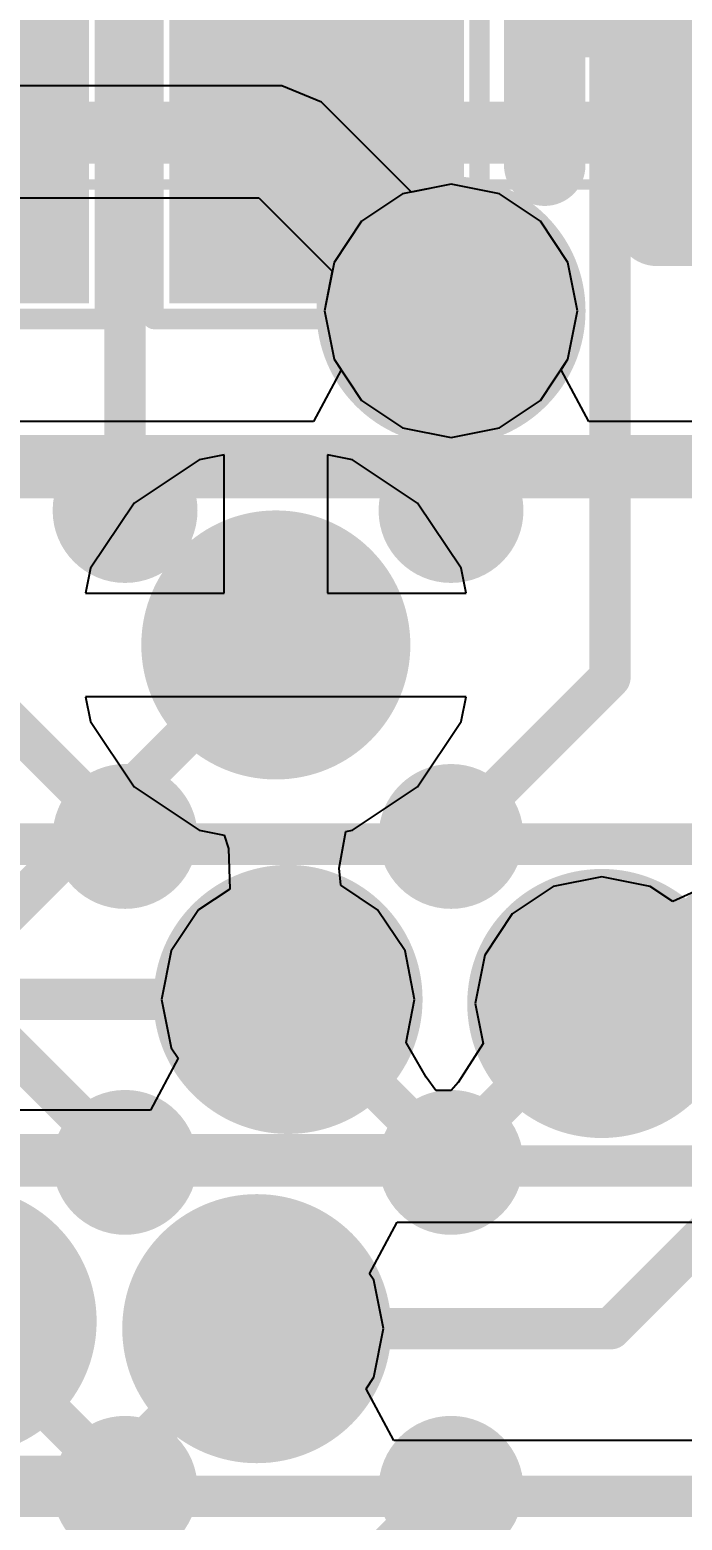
# Model space of a CAD drawing. Header units: millimetres. Extents: x 3.1 to 4.26, y 1.5 to 2.82.
# Drawn here: x 3.7632 to 3.8263, y 2.1324 to 2.2764 of the extents above; entities that cross this region are included whole.
import ezdxf

# ---------------------------------------------------------------- set-up
doc = ezdxf.new("R2010")
doc.units = ezdxf.units.MM
doc.header["$MEASUREMENT"] = 0
for name, color, linetype in [('BottomLayer', 5, 'Continuous'), ('BottomOverlay', 54, 'Continuous'), ('BottomPaste', 16, 'Continuous'), ('BottomSolder', 6, 'Continuous'), ('Mechanical13', 56, 'Continuous'), ('Mechanical15', 56, 'Continuous'), ('Mechanical3', 76, 'Continuous'), ('Mechanical5', 56, 'Continuous'), ('Mechanical7', 56, 'Continuous'), ('Mechanical9', 56, 'Continuous'), ('MidLayer1', 16, 'Continuous'), ('MidLayer2', 76, 'Continuous'), ('TopLayer', 1, 'Continuous'), ('TopOverlay', 2, 'Continuous'), ('TopPaste', 8, 'Continuous'), ('TopSolder', 216, 'Continuous'), ('ViaHoleLayer', 16, 'Continuous')]:
    doc.layers.add(name, color=color, linetype=linetype)

# ---------------------------------------------------------------- blocks, each defined once
blk = doc.blocks.new('21_0735_MXM_9')
at = {"layer": 'TopLayer'}
h = blk.add_hatch(color=1, dxfattribs=at)
edge = h.paths.add_edge_path()
edge.add_arc((0.0314961, 0.0629921), 0.007, 0, 360)
h = blk.add_hatch(color=1, dxfattribs=at)
edge = h.paths.add_edge_path()
edge.add_arc((0.0629921, 0.0629921), 0.007, 0, 360)
h = blk.add_hatch(color=1, dxfattribs=at)
edge = h.paths.add_edge_path()
edge.add_arc((0.0944882, 0.0629921), 0.007, 0, 360)
h = blk.add_hatch(color=1, dxfattribs=at)
edge = h.paths.add_edge_path()
edge.add_arc((0.1259842, 0.0629921), 0.007, 0, 360)
h = blk.add_hatch(color=1, dxfattribs=at)
edge = h.paths.add_edge_path()
edge.add_arc((0.0314961, 0.0314961), 0.007, 0, 360)
h = blk.add_hatch(color=1, dxfattribs=at)
edge = h.paths.add_edge_path()
edge.add_arc((0.0629921, 0.0314961), 0.007, 0, 360)
h = blk.add_hatch(color=1, dxfattribs=at)
edge = h.paths.add_edge_path()
edge.add_arc((0.0944882, 0.0314961), 0.007, 0, 360)
h = blk.add_hatch(color=1, dxfattribs=at)
edge = h.paths.add_edge_path()
edge.add_arc((0.1259842, 0.0314961), 0.007, 0, 360)
at = {"layer": 'TopPaste'}
h = blk.add_hatch(color=8, dxfattribs=at)
edge = h.paths.add_edge_path()
edge.add_arc((0.0314961, 0.0629921), 0.007, 0, 360)
h = blk.add_hatch(color=8, dxfattribs=at)
edge = h.paths.add_edge_path()
edge.add_arc((0.0629921, 0.0629921), 0.007, 0, 360)
h = blk.add_hatch(color=8, dxfattribs=at)
edge = h.paths.add_edge_path()
edge.add_arc((0.0944882, 0.0629921), 0.007, 0, 360)
h = blk.add_hatch(color=8, dxfattribs=at)
edge = h.paths.add_edge_path()
edge.add_arc((0.1259842, 0.0629921), 0.007, 0, 360)
h = blk.add_hatch(color=8, dxfattribs=at)
edge = h.paths.add_edge_path()
edge.add_arc((0.0314961, 0.0314961), 0.007, 0, 360)
h = blk.add_hatch(color=8, dxfattribs=at)
edge = h.paths.add_edge_path()
edge.add_arc((0.0629921, 0.0314961), 0.007, 0, 360)
h = blk.add_hatch(color=8, dxfattribs=at)
edge = h.paths.add_edge_path()
edge.add_arc((0.0944882, 0.0314961), 0.007, 0, 360)
h = blk.add_hatch(color=8, dxfattribs=at)
edge = h.paths.add_edge_path()
edge.add_arc((0.1259842, 0.0314961), 0.007, 0, 360)
at = {"layer": 'TopSolder'}
h = blk.add_hatch(color=216, dxfattribs=at)
edge = h.paths.add_edge_path()
edge.add_arc((0.0314961, 0.0629921), 0.007, 0, 360)
h = blk.add_hatch(color=216, dxfattribs=at)
edge = h.paths.add_edge_path()
edge.add_arc((0.0629921, 0.0629921), 0.007, 0, 360)
h = blk.add_hatch(color=216, dxfattribs=at)
edge = h.paths.add_edge_path()
edge.add_arc((0.0944882, 0.0629921), 0.007, 0, 360)
h = blk.add_hatch(color=216, dxfattribs=at)
edge = h.paths.add_edge_path()
edge.add_arc((0.1259842, 0.0629921), 0.007, 0, 360)
h = blk.add_hatch(color=216, dxfattribs=at)
edge = h.paths.add_edge_path()
edge.add_arc((0.0314961, 0.0314961), 0.007, 0, 360)
h = blk.add_hatch(color=216, dxfattribs=at)
edge = h.paths.add_edge_path()
edge.add_arc((0.0629921, 0.0314961), 0.007, 0, 360)
h = blk.add_hatch(color=216, dxfattribs=at)
edge = h.paths.add_edge_path()
edge.add_arc((0.0944882, 0.0314961), 0.007, 0, 360)
h = blk.add_hatch(color=216, dxfattribs=at)
edge = h.paths.add_edge_path()
edge.add_arc((0.1259842, 0.0314961), 0.007, 0, 360)
at = {"layer": 'Mechanical13', "const_width": 0.001}
blk.add_lwpolyline([(0.1575, 0.1575), (0.1575, -0.1575)], dxfattribs=at)
at = {"layer": 'TopOverlay', "const_width": 0.006}
blk.add_lwpolyline([(0.1625, 0.1625), (0.1625, -0.1625)], dxfattribs=at)
blk = doc.blocks.new('CAPC1005X60X30LL05T10_B_22')
at = {"layer": 'BottomLayer'}
for points in [[(-0.003937, 0.0102362), (-0.003937, -0.0102362), (-0.0259842, -0.0102362), (-0.0259842, 0.0102362)], [(0.0259843, 0.0102362), (0.0259843, -0.0102362), (0.0039371, -0.0102362), (0.0039371, 0.0102362)]]:
    blk.add_hatch(color=5, dxfattribs=at).paths.add_polyline_path(points)
at = {"layer": 'BottomPaste'}
for points in [[(-0.003937, 0.0102362), (-0.003937, -0.0102362), (-0.0259842, -0.0102362), (-0.0259842, 0.0102362)], [(0.0259843, 0.0102362), (0.0259843, -0.0102362), (0.0039371, -0.0102362), (0.0039371, 0.0102362)]]:
    blk.add_hatch(color=16, dxfattribs=at).paths.add_polyline_path(points)
at = {"layer": 'BottomSolder'}
for points in [[(6.3e-05, 0.0142362), (6.3e-05, -0.0142362), (-0.0299842, -0.0142362), (-0.0299842, 0.0142362)], [(0.0299843, 0.0142362), (0.0299843, -0.0142362), (-6.29e-05, -0.0142362), (-6.29e-05, 0.0142362)]]:
    blk.add_hatch(color=6, dxfattribs=at).paths.add_polyline_path(points)
at = {"layer": 'Mechanical13', "const_width": 0.003937}
for points in [[(0.0206693, 0.0108268), (-0.0206693, 0.0108268)], [(-0.0206693, -0.0108268), (-0.0206693, 0.0108268)], [(0.0206693, -0.0108268), (0.0206693, 0.0108268)], [(0.0206693, -0.0108268), (-0.0206693, -0.0108268)]]:
    blk.add_lwpolyline(points, dxfattribs=at)
at = {"layer": 'Mechanical13', "const_width": 0.0019685}
for points in [[(-0.0216535, 0.0108268, 1), (-0.0196851, 0.0108268, 1)], [(-0.0216535, 0.0108268, 1), (-0.0196851, 0.0108268, 1)], [(0.0196851, 0.0108268, 1), (0.0216535, 0.0108268, 1)], [(0.0196851, 0.0108268, 1), (0.0216535, 0.0108268, 1)], [(-0.0216535, -0.0108268, 1), (-0.0196851, -0.0108268, 1)], [(-0.0216535, -0.0108268, 1), (-0.0196851, -0.0108268, 1)], [(0.0196851, -0.0108268, 1), (0.0216535, -0.0108268, 1)], [(0.0196851, -0.0108268, 1), (0.0216535, -0.0108268, 1)]]:
    blk.add_lwpolyline(points, format="xyb", close=True, dxfattribs=at)
at = {"layer": 'Mechanical15'}
for points, const_width in [([(0.0314961, 0.0157481), (-0.031496, 0.0157481)], 0.0019685), ([(-0.031496, -0.015748), (-0.031496, 0.0157481)], 0.0019685), ([(0.0314961, -0.015748), (0.0314961, 0.0157481)], 0.0019685), ([(0, -0.0108268), (0, 0.0108268)], 0.003937), ([(0.0108268, 0), (-0.0108267, 0)], 0.003937), ([(0.0314961, -0.015748), (-0.031496, -0.015748)], 0.0019685)]:
    blk.add_lwpolyline(points, dxfattribs=dict(at, const_width=const_width))
for points, const_width in [([(-0.0319881, 0.0157481, 1), (-0.0310039, 0.0157481, 1)], 0.0009842), ([(-0.0319881, 0.0157481, 1), (-0.0310039, 0.0157481, 1)], 0.0009842), ([(0.031004, 0.0157481, 1), (0.0319882, 0.0157481, 1)], 0.0009842), ([(0.031004, 0.0157481, 1), (0.0319882, 0.0157481, 1)], 0.0009842), ([(-0.0009842, 0.0108268, 1), (0.0009842, 0.0108268, 1)], 0.0019685), ([(-0.0118109, 0, 1), (-0.0098425, 0, 1)], 0.0019685), ([(0.0098426, 0, 1), (0.011811, 0, 1)], 0.0019685), ([(-0.0009842, -0.0108268, 1), (0.0009842, -0.0108268, 1)], 0.0019685), ([(-0.0319881, -0.015748, 1), (-0.0310039, -0.015748, 1)], 0.0009842), ([(-0.0319881, -0.015748, 1), (-0.0310039, -0.015748, 1)], 0.0009842), ([(0.031004, -0.015748, 1), (0.0319882, -0.015748, 1)], 0.0009842), ([(0.031004, -0.015748, 1), (0.0319882, -0.015748, 1)], 0.0009842)]:
    blk.add_lwpolyline(points, format="xyb", close=True, dxfattribs=dict(at, const_width=const_width))
blk = doc.blocks.new('FP_GRM033_0_03_MFG_B_23')
at = {"layer": 'BottomLayer'}
for points in [[(-0.01427165, 0.0059055), (-0.00442915, 0.0059055), (-0.00442915, -0.0059055), (-0.01427165, -0.0059055)], [(0.00442915, 0.0059055), (0.01427165, 0.0059055), (0.01427165, -0.0059055), (0.00442915, -0.0059055)]]:
    blk.add_hatch(color=5, dxfattribs=at).paths.add_polyline_path(points)
at = {"layer": 'BottomPaste'}
for points in [[(-0.01427165, 0.0059055), (-0.00442915, 0.0059055), (-0.00442915, -0.0059055), (-0.01427165, -0.0059055)], [(0.00442915, 0.0059055), (0.01427165, 0.0059055), (0.01427165, -0.0059055), (0.00442915, -0.0059055)]]:
    blk.add_hatch(color=16, dxfattribs=at).paths.add_polyline_path(points)
at = {"layer": 'BottomSolder'}
for points in [[(-0.01427165, 0.0059055), (-0.00442915, 0.0059055), (-0.00442915, -0.0059055), (-0.01427165, -0.0059055)], [(0.00442915, 0.0059055), (0.01427165, 0.0059055), (0.01427165, -0.0059055), (0.00442915, -0.0059055)]]:
    blk.add_hatch(color=6, dxfattribs=at).paths.add_polyline_path(points)
at = {"layer": 'BottomOverlay', "const_width": 0.007874}
for points in [[(-0.0124016, 0.0212598), (0.0124016, 0.0212598)], [(-0.0124016, -0.0212598), (0.0124016, -0.0212598)]]:
    blk.add_lwpolyline(points, dxfattribs=at)
at = {"layer": 'BottomOverlay', "const_width": 0.003937}
for points in [[(-0.0143701, 0.0212598, 1), (-0.0104331, 0.0212598, 1)], [(0.0104331, 0.0212598, 1), (0.0143701, 0.0212598, 1)], [(-0.0143701, -0.0212598, 1), (-0.0104331, -0.0212598, 1)], [(0.0104331, -0.0212598, 1), (0.0143701, -0.0212598, 1)]]:
    blk.add_lwpolyline(points, format="xyb", close=True, dxfattribs=at)
at = {"layer": 'Mechanical3', "const_width": 0.007874}
for points in [[(-0.0124016, 0.0064961), (0.0124016, 0.0064961)], [(-0.0124016, 0.0064961), (-0.0124016, -0.0064961)], [(0.0124016, 0.0064961), (0.0124016, -0.0064961)], [(-0.0124016, -0.0064961), (0.0124016, -0.0064961)]]:
    blk.add_lwpolyline(points, dxfattribs=at)
at = {"layer": 'Mechanical3', "const_width": 0.003937}
for points in [[(-0.0143701, 0.0064961, 1), (-0.0104331, 0.0064961, 1)], [(-0.0143701, 0.0064961, 1), (-0.0104331, 0.0064961, 1)], [(0.0104331, 0.0064961, 1), (0.0143701, 0.0064961, 1)], [(0.0104331, 0.0064961, 1), (0.0143701, 0.0064961, 1)], [(-0.0143701, -0.0064961, 1), (-0.0104331, -0.0064961, 1)], [(-0.0143701, -0.0064961, 1), (-0.0104331, -0.0064961, 1)], [(0.0104331, -0.0064961, 1), (0.0143701, -0.0064961, 1)], [(0.0104331, -0.0064961, 1), (0.0143701, -0.0064961, 1)]]:
    blk.add_lwpolyline(points, format="xyb", close=True, dxfattribs=at)
at = {"layer": 'Mechanical5', "const_width": 0.007874}
for points in [[(-0.0182087, 0.0104331), (0.0182087, 0.0104331)], [(-0.0182087, 0.0104331), (-0.0182087, -0.0104331)], [(0.0182087, 0.0104331), (0.0182087, -0.0104331)], [(-0.0182087, -0.0104331), (0.0182087, -0.0104331)]]:
    blk.add_lwpolyline(points, dxfattribs=at)
at = {"layer": 'Mechanical5', "const_width": 0.003937}
for points in [[(-0.0201772, 0.0104331, 1), (-0.0162402, 0.0104331, 1)], [(-0.0201772, 0.0104331, 1), (-0.0162402, 0.0104331, 1)], [(0.0162402, 0.0104331, 1), (0.0201772, 0.0104331, 1)], [(0.0162402, 0.0104331, 1), (0.0201772, 0.0104331, 1)], [(-0.0201772, -0.0104331, 1), (-0.0162402, -0.0104331, 1)], [(-0.0201772, -0.0104331, 1), (-0.0162402, -0.0104331, 1)], [(0.0162402, -0.0104331, 1), (0.0201772, -0.0104331, 1)], [(0.0162402, -0.0104331, 1), (0.0201772, -0.0104331, 1)]]:
    blk.add_lwpolyline(points, format="xyb", close=True, dxfattribs=at)
at = {"layer": 'Mechanical7', "const_width": 0.007874}
for points in [[(-0.0182087, 0.0104331), (0.0182087, 0.0104331)], [(-0.0182087, 0.0104331), (-0.0182087, -0.0104331)], [(0.0182087, 0.0104331), (0.0182087, -0.0104331)], [(-0.0182087, -0.0104331), (0.0182087, -0.0104331)]]:
    blk.add_lwpolyline(points, dxfattribs=at)
at = {"layer": 'Mechanical7', "const_width": 0.003937}
for points in [[(-0.0201772, 0.0104331, 1), (-0.0162402, 0.0104331, 1)], [(-0.0201772, 0.0104331, 1), (-0.0162402, 0.0104331, 1)], [(0.0162402, 0.0104331, 1), (0.0201772, 0.0104331, 1)], [(0.0162402, 0.0104331, 1), (0.0201772, 0.0104331, 1)], [(-0.0201772, -0.0104331, 1), (-0.0162402, -0.0104331, 1)], [(-0.0201772, -0.0104331, 1), (-0.0162402, -0.0104331, 1)], [(0.0162402, -0.0104331, 1), (0.0201772, -0.0104331, 1)], [(0.0162402, -0.0104331, 1), (0.0201772, -0.0104331, 1)]]:
    blk.add_lwpolyline(points, format="xyb", close=True, dxfattribs=at)
at = {"layer": 'Mechanical9', "const_width": 0.003937}
for points in [[(0, 0.019685), (0, -0.019685)], [(-0.019685, 0), (0.019685, 0)]]:
    blk.add_lwpolyline(points, dxfattribs=at)
at = {"layer": 'Mechanical9', "const_width": 0.0019685}
for points in [[(-0.0009842, 0.019685, 1), (0.0009842, 0.019685, 1)], [(-0.0206692, 0, 1), (-0.0187008, 0, 1)], [(0.0187008, 0, 1), (0.0206692, 0, 1)], [(-0.0009842, -0.019685, 1), (0.0009842, -0.019685, 1)]]:
    blk.add_lwpolyline(points, format="xyb", close=True, dxfattribs=at)
at = {"layer": 'Mechanical7', "text_generation_flag": 2}
blk.add_text('C9', height=0.0393701, rotation=180, dxfattribs=at).set_placement((-5e-07, -0.000409))
blk = doc.blocks.new('CAPC1005X60X30LL05T10_B_26')
at = {"layer": 'BottomLayer'}
for points in [[(-0.003937, 0.0102362), (-0.003937, -0.0102362), (-0.0259842, -0.0102362), (-0.0259842, 0.0102362)], [(0.0259843, 0.0102362), (0.0259843, -0.0102362), (0.0039371, -0.0102362), (0.0039371, 0.0102362)]]:
    blk.add_hatch(color=5, dxfattribs=at).paths.add_polyline_path(points)
at = {"layer": 'BottomPaste'}
for points in [[(-0.003937, 0.0102362), (-0.003937, -0.0102362), (-0.0259842, -0.0102362), (-0.0259842, 0.0102362)], [(0.0259843, 0.0102362), (0.0259843, -0.0102362), (0.0039371, -0.0102362), (0.0039371, 0.0102362)]]:
    blk.add_hatch(color=16, dxfattribs=at).paths.add_polyline_path(points)
at = {"layer": 'BottomSolder'}
for points in [[(6.3e-05, 0.0142362), (6.3e-05, -0.0142362), (-0.0299842, -0.0142362), (-0.0299842, 0.0142362)], [(0.0299843, 0.0142362), (0.0299843, -0.0142362), (-6.29e-05, -0.0142362), (-6.29e-05, 0.0142362)]]:
    blk.add_hatch(color=6, dxfattribs=at).paths.add_polyline_path(points)
at = {"layer": 'Mechanical13', "const_width": 0.003937}
for points in [[(0.0206693, 0.0108268), (-0.0206693, 0.0108268)], [(-0.0206693, -0.0108268), (-0.0206693, 0.0108268)], [(0.0206693, -0.0108268), (0.0206693, 0.0108268)], [(0.0206693, -0.0108268), (-0.0206693, -0.0108268)]]:
    blk.add_lwpolyline(points, dxfattribs=at)
at = {"layer": 'Mechanical13', "const_width": 0.0019685}
for points in [[(-0.0216535, 0.0108268, 1), (-0.0196851, 0.0108268, 1)], [(-0.0216535, 0.0108268, 1), (-0.0196851, 0.0108268, 1)], [(0.0196851, 0.0108268, 1), (0.0216535, 0.0108268, 1)], [(0.0196851, 0.0108268, 1), (0.0216535, 0.0108268, 1)], [(-0.0216535, -0.0108268, 1), (-0.0196851, -0.0108268, 1)], [(-0.0216535, -0.0108268, 1), (-0.0196851, -0.0108268, 1)], [(0.0196851, -0.0108268, 1), (0.0216535, -0.0108268, 1)], [(0.0196851, -0.0108268, 1), (0.0216535, -0.0108268, 1)]]:
    blk.add_lwpolyline(points, format="xyb", close=True, dxfattribs=at)
at = {"layer": 'Mechanical15'}
for points, const_width in [([(0.0314961, 0.0157481), (-0.031496, 0.0157481)], 0.0019685), ([(-0.031496, -0.015748), (-0.031496, 0.0157481)], 0.0019685), ([(0.0314961, -0.015748), (0.0314961, 0.0157481)], 0.0019685), ([(0, -0.0108268), (0, 0.0108268)], 0.003937), ([(0.0108268, 0), (-0.0108267, 0)], 0.003937), ([(0.0314961, -0.015748), (-0.031496, -0.015748)], 0.0019685)]:
    blk.add_lwpolyline(points, dxfattribs=dict(at, const_width=const_width))
for points, const_width in [([(-0.0319881, 0.0157481, 1), (-0.0310039, 0.0157481, 1)], 0.0009842), ([(-0.0319881, 0.0157481, 1), (-0.0310039, 0.0157481, 1)], 0.0009842), ([(0.031004, 0.0157481, 1), (0.0319882, 0.0157481, 1)], 0.0009842), ([(0.031004, 0.0157481, 1), (0.0319882, 0.0157481, 1)], 0.0009842), ([(-0.0009842, 0.0108268, 1), (0.0009842, 0.0108268, 1)], 0.0019685), ([(-0.0118109, 0, 1), (-0.0098425, 0, 1)], 0.0019685), ([(0.0098426, 0, 1), (0.011811, 0, 1)], 0.0019685), ([(-0.0009842, -0.0108268, 1), (0.0009842, -0.0108268, 1)], 0.0019685), ([(-0.0319881, -0.015748, 1), (-0.0310039, -0.015748, 1)], 0.0009842), ([(-0.0319881, -0.015748, 1), (-0.0310039, -0.015748, 1)], 0.0009842), ([(0.031004, -0.015748, 1), (0.0319882, -0.015748, 1)], 0.0009842), ([(0.031004, -0.015748, 1), (0.0319882, -0.015748, 1)], 0.0009842)]:
    blk.add_lwpolyline(points, format="xyb", close=True, dxfattribs=dict(at, const_width=const_width))

msp = doc.modelspace()

# ---------------------------------------------------------------- hatches: boundary and pattern name
at = {"layer": 'BottomLayer'}
h = msp.add_hatch(color=5, dxfattribs=at)
edge = h.paths.add_edge_path()
edge.add_arc((3.803937, 2.2492126), 0.009, 0, 360)
h = msp.add_hatch(color=5, dxfattribs=at)
edge = h.paths.add_edge_path()
edge.add_arc((3.7870079, 2.2169291), 0.009, 0, 360)
h = msp.add_hatch(color=5, dxfattribs=at)
edge = h.paths.add_edge_path()
edge.add_arc((3.788189, 2.1826772), 0.009, 0, 360)
h = msp.add_hatch(color=5, dxfattribs=at)
edge = h.paths.add_edge_path()
edge.add_arc((3.8185039, 2.1822835), 0.009, 0, 360)
h = msp.add_hatch(color=5, dxfattribs=at)
edge = h.paths.add_edge_path()
edge.add_arc((3.7566929, 2.1515748), 0.009, 0, 360)
h = msp.add_hatch(color=5, dxfattribs=at)
edge = h.paths.add_edge_path()
edge.add_arc((3.7851681, 2.1508609), 0.009, 0, 360)
at = {"layer": 'BottomSolder'}
h = msp.add_hatch(color=6, dxfattribs=at)
edge = h.paths.add_edge_path()
edge.add_arc((3.803937, 2.2492126), 0.013, 0, 360)
h = msp.add_hatch(color=6, dxfattribs=at)
edge = h.paths.add_edge_path()
edge.add_arc((3.7870079, 2.2169291), 0.013, 0, 360)
h = msp.add_hatch(color=6, dxfattribs=at)
edge = h.paths.add_edge_path()
edge.add_arc((3.788189, 2.1826772), 0.013, 0, 360)
h = msp.add_hatch(color=6, dxfattribs=at)
edge = h.paths.add_edge_path()
edge.add_arc((3.8185039, 2.1822835), 0.013, 0, 360)
h = msp.add_hatch(color=6, dxfattribs=at)
edge = h.paths.add_edge_path()
edge.add_arc((3.7566929, 2.1515748), 0.013, 0, 360)
h = msp.add_hatch(color=6, dxfattribs=at)
edge = h.paths.add_edge_path()
edge.add_arc((3.7851681, 2.1508609), 0.013, 0, 360)
at = {"layer": 'MidLayer1'}
h = msp.add_hatch(color=16, dxfattribs=at)
edge = h.paths.add_edge_path()
edge.add_arc((3.803937, 2.2492126), 0.009, 0, 360)
h = msp.add_hatch(color=16, dxfattribs=at)
edge = h.paths.add_edge_path()
edge.add_arc((3.7870079, 2.2169291), 0.009, 0, 360)
h = msp.add_hatch(color=16, dxfattribs=at)
edge = h.paths.add_edge_path()
edge.add_arc((3.788189, 2.1826772), 0.009, 0, 360)
h = msp.add_hatch(color=16, dxfattribs=at)
edge = h.paths.add_edge_path()
edge.add_arc((3.8185039, 2.1822835), 0.009, 0, 360)
h = msp.add_hatch(color=16, dxfattribs=at)
edge = h.paths.add_edge_path()
edge.add_arc((3.7566929, 2.1515748), 0.009, 0, 360)
h = msp.add_hatch(color=16, dxfattribs=at)
edge = h.paths.add_edge_path()
edge.add_arc((3.7851681, 2.1508609), 0.009, 0, 360)
at = {"layer": 'MidLayer2'}
h = msp.add_hatch(color=76, dxfattribs=at)
edge = h.paths.add_edge_path()
edge.add_arc((3.803937, 2.2492126), 0.009, 0, 360)
h = msp.add_hatch(color=76, dxfattribs=at)
edge = h.paths.add_edge_path()
edge.add_arc((3.7870079, 2.2169291), 0.009, 0, 360)
h = msp.add_hatch(color=76, dxfattribs=at)
edge = h.paths.add_edge_path()
edge.add_arc((3.788189, 2.1826772), 0.009, 0, 360)
h = msp.add_hatch(color=76, dxfattribs=at)
edge = h.paths.add_edge_path()
edge.add_arc((3.8185039, 2.1822835), 0.009, 0, 360)
h = msp.add_hatch(color=76, dxfattribs=at)
edge = h.paths.add_edge_path()
edge.add_arc((3.7566929, 2.1515748), 0.009, 0, 360)
h = msp.add_hatch(color=76, dxfattribs=at)
edge = h.paths.add_edge_path()
edge.add_arc((3.7851681, 2.1508609), 0.009, 0, 360)
at = {"layer": 'TopLayer'}
h = msp.add_hatch(color=1, dxfattribs=at)
edge = h.paths.add_edge_path()
edge.add_arc((3.803937, 2.2492126), 0.009, 0, 360)
h = msp.add_hatch(color=1, dxfattribs=at)
edge = h.paths.add_edge_path()
edge.add_arc((3.7870079, 2.2169291), 0.009, 0, 360)
h = msp.add_hatch(color=1, dxfattribs=at)
edge = h.paths.add_edge_path()
edge.add_arc((3.788189, 2.1826772), 0.009, 0, 360)
h = msp.add_hatch(color=1, dxfattribs=at)
edge = h.paths.add_edge_path()
edge.add_arc((3.8185039, 2.1822835), 0.009, 0, 360)
h = msp.add_hatch(color=1, dxfattribs=at)
edge = h.paths.add_edge_path()
edge.add_arc((3.7566929, 2.1515748), 0.009, 0, 360)
h = msp.add_hatch(color=1, dxfattribs=at)
edge = h.paths.add_edge_path()
edge.add_arc((3.7851681, 2.1508609), 0.009, 0, 360)
at = {"layer": 'TopSolder'}
h = msp.add_hatch(color=216, dxfattribs=at)
edge = h.paths.add_edge_path()
edge.add_arc((3.803937, 2.2492126), 0.013, 0, 360)
h = msp.add_hatch(color=216, dxfattribs=at)
edge = h.paths.add_edge_path()
edge.add_arc((3.7870079, 2.2169291), 0.013, 0, 360)
h = msp.add_hatch(color=216, dxfattribs=at)
edge = h.paths.add_edge_path()
edge.add_arc((3.788189, 2.1826772), 0.013, 0, 360)
h = msp.add_hatch(color=216, dxfattribs=at)
edge = h.paths.add_edge_path()
edge.add_arc((3.8185039, 2.1822835), 0.013, 0, 360)
h = msp.add_hatch(color=216, dxfattribs=at)
edge = h.paths.add_edge_path()
edge.add_arc((3.7566929, 2.1515748), 0.013, 0, 360)
h = msp.add_hatch(color=216, dxfattribs=at)
edge = h.paths.add_edge_path()
edge.add_arc((3.7851681, 2.1508609), 0.013, 0, 360)
at = {"layer": 'ViaHoleLayer'}
h = msp.add_hatch(color=16, dxfattribs=at)
edge = h.paths.add_edge_path()
edge.add_arc((3.803937, 2.2492126), 0.004, 0, 360)
h = msp.add_hatch(color=16, dxfattribs=at)
edge = h.paths.add_edge_path()
edge.add_arc((3.7870079, 2.2169291), 0.004, 0, 360)
h = msp.add_hatch(color=16, dxfattribs=at)
edge = h.paths.add_edge_path()
edge.add_arc((3.788189, 2.1826772), 0.004, 0, 360)
h = msp.add_hatch(color=16, dxfattribs=at)
edge = h.paths.add_edge_path()
edge.add_arc((3.8185039, 2.1822835), 0.004, 0, 360)
h = msp.add_hatch(color=16, dxfattribs=at)
edge = h.paths.add_edge_path()
edge.add_arc((3.7851681, 2.1508609), 0.004, 0, 360)

# ---------------------------------------------------------------- linework, layer by layer
at = {"layer": 'BottomLayer', "const_width": 0.004}
for points in [[(3.7909448, 2.2649606), (3.7923228, 2.2663386)], [(3.7923228, 2.2663386), (3.8342519, 2.2663386)], [(3.7909448, 2.2641732), (3.7909448, 2.2649606)], [(3.7909448, 2.2641732), (3.803937, 2.251181)], [(3.803937, 2.2492126), (3.803937, 2.251181)], [(3.7596693, 2.2352126), (3.8375748, 2.2352126)], [(3.7566929, 2.1866141), (3.7870079, 2.2169291)], [(3.770882, 2.1365748), (3.7851681, 2.1508609)], [(3.7272047, 2.1365748), (3.770882, 2.1365748)]]:
    msp.add_lwpolyline(points, dxfattribs=at)
at = {"layer": 'BottomLayer', "const_width": 0.002}
for points in [[(3.7913228, 2.2663386, 1), (3.7933228, 2.2663386, 1)], [(3.7913228, 2.2663386, 1), (3.7933228, 2.2663386, 1)], [(3.7899448, 2.2649606, 1), (3.7919448, 2.2649606, 1)], [(3.7899448, 2.2649606, 1), (3.7919448, 2.2649606, 1)], [(3.7899448, 2.2641732, 1), (3.7919448, 2.2641732, 1)], [(3.7899448, 2.2641732, 1), (3.7919448, 2.2641732, 1)], [(3.802937, 2.251181, 1), (3.804937, 2.251181, 1)], [(3.802937, 2.251181, 1), (3.804937, 2.251181, 1)], [(3.802937, 2.2492126, 1), (3.804937, 2.2492126, 1)], [(3.7860079, 2.2169291, 1), (3.7880079, 2.2169291, 1)], [(3.7841681, 2.1508609, 1), (3.7861681, 2.1508609, 1)], [(3.769882, 2.1365748, 1), (3.771882, 2.1365748, 1)], [(3.769882, 2.1365748, 1), (3.771882, 2.1365748, 1)]]:
    msp.add_lwpolyline(points, format="xyb", close=True, dxfattribs=at)
at = {"layer": 'MidLayer1'}
for p, q in [((3.803937, 2.2614477), (3.7992548, 2.2605164)), ((3.8086192, 2.2605164), (3.803937, 2.2614477)), ((3.7992548, 2.2605164), (3.7952855, 2.2578641)), ((3.8125885, 2.2578641), (3.8086192, 2.2605164)), ((3.7952855, 2.2578641), (3.7926332, 2.2538948)), ((3.8152408, 2.2538948), (3.8125885, 2.2578641)), ((3.7926332, 2.2538948), (3.7917019, 2.2492126)), ((3.8161721, 2.2492126), (3.8152408, 2.2538948)), ((3.7917019, 2.2492126), (3.7926332, 2.2445304)), ((3.8152408, 2.2445304), (3.8161721, 2.2492126)), ((3.7926332, 2.2445304), (3.7933069, 2.2435222)), ((3.8145671, 2.2435222), (3.8152408, 2.2445304)), ((3.7933069, 2.2435222), (3.7906343, 2.2385222)), ((3.8172397, 2.2385222), (3.8145671, 2.2435222)), ((3.7906343, 2.2385222), (3.7135222, 2.2385222)), ((3.8602302, 2.2385222), (3.8172397, 2.2385222))]:
    msp.add_line(p, q, dxfattribs=at)
at = {"layer": 'MidLayer1', "const_width": 0.004}
for points in [[(3.5936033, 2.2331102), (3.8602304, 2.2331102)], [(3.736205, 2.1976772), (3.8372203, 2.1976772)], [(3.3812686, 2.1826772), (3.788189, 2.1826772)], [(3.8038976, 2.1676772), (3.8185039, 2.1822835)], [(3.8193648, 2.1508609), (3.8503543, 2.1818504)], [(3.4224016, 2.1676772), (3.8038976, 2.1676772)], [(3.7851681, 2.1508609), (3.8193648, 2.1508609)], [(3.7377953, 2.1346457), (3.8984543, 2.1346457)]]:
    msp.add_lwpolyline(points, dxfattribs=at)
at = {"layer": 'MidLayer1', "const_width": 0.002}
for points in [[(3.787189, 2.1826772, 1), (3.789189, 2.1826772, 1)], [(3.8175039, 2.1822835, 1), (3.8195039, 2.1822835, 1)], [(3.8028976, 2.1676772, 1), (3.8048976, 2.1676772, 1)], [(3.8028976, 2.1676772, 1), (3.8048976, 2.1676772, 1)], [(3.7841681, 2.1508609, 1), (3.7861681, 2.1508609, 1)], [(3.8183648, 2.1508609, 1), (3.8203648, 2.1508609, 1)], [(3.8183648, 2.1508609, 1), (3.8203648, 2.1508609, 1)]]:
    msp.add_lwpolyline(points, format="xyb", close=True, dxfattribs=at)
at = {"layer": 'MidLayer2'}
for p, q in [((3.787602, 2.2709594), (3.6332557, 2.2709594)), ((3.7876022, 2.2709595), (3.787602, 2.2709594)), ((3.7914291, 2.2693743), (3.7876022, 2.2709595)), ((3.8001158, 2.2606876), (3.7914291, 2.2693743)), ((3.803937, 2.2614477), (3.8001158, 2.2606876)), ((3.8086192, 2.2605164), (3.803937, 2.2614477)), ((3.7041209, 2.2601354), (3.7853604, 2.2601354)), ((3.7853604, 2.2601354), (3.792462, 2.2530338)), ((3.8125885, 2.2578641), (3.8086192, 2.2605164)), ((3.8152408, 2.2538948), (3.8125885, 2.2578641)), ((3.8161721, 2.2492126), (3.8152408, 2.2538948)), ((3.792462, 2.2530338), (3.7917019, 2.2492126)), ((3.7917019, 2.2492126), (3.7926332, 2.2445304)), ((3.8152408, 2.2445304), (3.8161721, 2.2492126)), ((3.7926332, 2.2445304), (3.7952855, 2.2405611)), ((3.8125885, 2.2405611), (3.8152408, 2.2445304)), ((3.7952855, 2.2405611), (3.7992548, 2.2379088)), ((3.8086192, 2.2379088), (3.8125885, 2.2405611)), ((3.7992548, 2.2379088), (3.803937, 2.2369775)), ((3.803937, 2.2369775), (3.8086192, 2.2379088)), ((3.7820079, 2.2353067), (3.7795945, 2.2348267)), ((3.7820079, 2.2219291), (3.7820079, 2.2353067)), ((3.7944213, 2.2348267), (3.7920079, 2.2353067)), ((3.7920079, 2.2353067), (3.7920079, 2.2219291)), ((3.7795945, 2.2348267), (3.7733097, 2.2306273)), ((3.8007061, 2.2306273), (3.7944213, 2.2348267)), ((3.7733097, 2.2306273), (3.7691103, 2.2243425)), ((3.8049055, 2.2243425), (3.8007061, 2.2306273)), ((3.7691103, 2.2243425), (3.7686303, 2.2219291)), ((3.8053855, 2.2219291), (3.8049055, 2.2243425)), ((3.7686303, 2.2219291), (3.7820079, 2.2219291)), ((3.7920079, 2.2219291), (3.8053855, 2.2219291)), ((3.8053855, 2.2119291), (3.7686303, 2.2119291)), ((3.7686303, 2.2119291), (3.7691103, 2.2095157)), ((3.8049055, 2.2095157), (3.8053855, 2.2119291)), ((3.7691103, 2.2095157), (3.7733097, 2.2032309)), ((3.8007061, 2.2032309), (3.8049055, 2.2095157)), ((3.7733097, 2.2032309), (3.7795945, 2.1990315)), ((3.7944213, 2.1990315), (3.8007061, 2.2032309)), ((3.7795945, 2.1990315), (3.7820266, 2.1985477)), ((3.7820266, 2.1985477), (3.7824415, 2.1972677)), ((3.7931201, 2.1953499), (3.7937656, 2.1989011)), ((3.7937656, 2.1989011), (3.7944213, 2.1990315)), ((3.7824415, 2.1972677), (3.7825546, 2.1933447)), ((3.7932816, 2.1937068), (3.7931201, 2.1953499)), ((3.7968405, 2.1913287), (3.7932816, 2.1937068)), ((3.8138217, 2.1935873), (3.8098524, 2.190935)), ((3.8185039, 2.1945186), (3.8138217, 2.1935873)), ((3.8231861, 2.1935873), (3.8185039, 2.1945186)), ((3.8253754, 2.1921244), (3.8231861, 2.1935873)), ((3.8303754, 2.1944307), (3.8253754, 2.1921244)), ((3.7825546, 2.1933447), (3.7795375, 2.1913287)), ((3.7795375, 2.1913287), (3.7768852, 2.1873594)), ((3.7994928, 2.1873594), (3.7968405, 2.1913287)), ((3.8098524, 2.190935), (3.8072001, 2.1869657)), ((3.7768852, 2.1873594), (3.7759539, 2.1826772)), ((3.8004241, 2.1826772), (3.7994928, 2.1873594)), ((3.8072001, 2.1869657), (3.8062688, 2.1822835)), ((3.7759539, 2.1826772), (3.7768852, 2.177995)), ((3.7995947, 2.1785076), (3.8004241, 2.1826772)), ((3.8062688, 2.1822835), (3.8070364, 2.1784242)), ((3.7768852, 2.177995), (3.7775589, 2.1769868)), ((3.8015479, 2.1751579), (3.7995947, 2.1785076)), ((3.8070364, 2.1784242), (3.8046293, 2.1746514)), ((3.7775589, 2.1769868), (3.7748863, 2.1719868)), ((3.802477, 2.1738752), (3.8015479, 2.1751579)), ((3.8039529, 2.1738752), (3.802477, 2.1738752)), ((3.8046293, 2.1746514), (3.8039529, 2.1738752)), ((3.7748863, 2.1719868), (3.5527953, 2.1719868)), ((3.7960578, 2.1561628), (3.7987304, 2.1611628)), ((3.7987304, 2.1611628), (3.8323227, 2.1611628)), ((3.7964719, 2.1555431), (3.7960578, 2.1561628)), ((3.7974032, 2.1508609), (3.7964719, 2.1555431)), ((3.7964719, 2.1461787), (3.7974032, 2.1508609)), ((3.7957229, 2.1450577), (3.7964719, 2.1461787)), ((3.7983954, 2.1400577), (3.7957229, 2.1450577)), ((3.8371418, 2.1400577), (3.7983954, 2.1400577))]:
    msp.add_line(p, q, dxfattribs=at)
at = {"layer": 'MidLayer2', "const_width": 0.004}
for points in [[(3.6224396, 2.2655474), (3.7876022, 2.2655474)], [(3.7876022, 2.2655474), (3.803937, 2.2492126)], [(3.5527953, 2.1665748), (3.8323229, 2.1665748)], [(3.738189, 2.1346457), (3.9299213, 2.1346457)]]:
    msp.add_lwpolyline(points, dxfattribs=at)
at = {"layer": 'MidLayer2', "const_width": 0.002}
for points in [[(3.7866022, 2.2655474, 1), (3.7886022, 2.2655474, 1)], [(3.7866022, 2.2655474, 1), (3.7886022, 2.2655474, 1)], [(3.802937, 2.2492126, 1), (3.804937, 2.2492126, 1)]]:
    msp.add_lwpolyline(points, format="xyb", close=True, dxfattribs=at)
at = {"layer": 'TopLayer', "const_width": 0.004}
for points in [[(3.7724409, 2.2299213), (3.7724409, 2.2972749)], [(3.8192913, 2.2137797), (3.8192913, 2.2933071)], [(3.8039369, 2.2492125), (3.803937, 2.2492126)], [(3.8039369, 2.2299213), (3.8039369, 2.2492125)], [(3.7724409, 2.2299213), (3.7732283, 2.2299213)], [(3.7732283, 2.2299213), (3.7862205, 2.2169291)], [(3.7862205, 2.2169291), (3.7870079, 2.2169291)], [(3.7574803, 2.2133859), (3.7724409, 2.1984253)], [(3.8039369, 2.1984253), (3.8192913, 2.2137797)], [(3.7409448, 2.1984253), (3.7724409, 2.1669292)], [(3.8192912, 2.1822835), (3.835433, 2.1984253)], [(3.788189, 2.1826771), (3.788189, 2.1826772)], [(3.788189, 2.1826771), (3.8039369, 2.1669292)], [(3.8185039, 2.1822835), (3.8192912, 2.1822835)], [(3.7566929, 2.151378), (3.7724409, 2.13563)], [(3.7724409, 2.1354332), (3.7724409, 2.13563)], [(3.7874016, 2.1192913), (3.8035435, 2.1354332)], [(3.8035435, 2.1354332), (3.8039369, 2.1354332)]]:
    msp.add_lwpolyline(points, dxfattribs=at)
at = {"layer": 'TopLayer', "const_width": 0.002}
for points in [[(3.8029369, 2.2492125, 1), (3.8049369, 2.2492125, 1)], [(3.8029369, 2.2492125, 1), (3.8049369, 2.2492125, 1)], [(3.802937, 2.2492126, 1), (3.804937, 2.2492126, 1)], [(3.7714409, 2.2299213, 1), (3.7734409, 2.2299213, 1)], [(3.7714409, 2.2299213, 1), (3.7734409, 2.2299213, 1)], [(3.7722283, 2.2299213, 1), (3.7742283, 2.2299213, 1)], [(3.7722283, 2.2299213, 1), (3.7742283, 2.2299213, 1)], [(3.8029369, 2.2299213, 1), (3.8049369, 2.2299213, 1)], [(3.7852205, 2.2169291, 1), (3.7872205, 2.2169291, 1)], [(3.7852205, 2.2169291, 1), (3.7872205, 2.2169291, 1)], [(3.7860079, 2.2169291, 1), (3.7880079, 2.2169291, 1)], [(3.8182913, 2.2137797, 1), (3.8202913, 2.2137797, 1)], [(3.8182913, 2.2137797, 1), (3.8202913, 2.2137797, 1)], [(3.7714409, 2.1984253, 1), (3.7734409, 2.1984253, 1)], [(3.8029369, 2.1984253, 1), (3.8049369, 2.1984253, 1)], [(3.787189, 2.1826772, 1), (3.789189, 2.1826772, 1)], [(3.787189, 2.1826771, 1), (3.789189, 2.1826771, 1)], [(3.787189, 2.1826771, 1), (3.789189, 2.1826771, 1)], [(3.8175039, 2.1822835, 1), (3.8195039, 2.1822835, 1)], [(3.8182912, 2.1822835, 1), (3.8202912, 2.1822835, 1)], [(3.8182912, 2.1822835, 1), (3.8202912, 2.1822835, 1)], [(3.7714409, 2.1669292, 1), (3.7734409, 2.1669292, 1)], [(3.8029369, 2.1669292, 1), (3.8049369, 2.1669292, 1)], [(3.7714409, 2.13563, 1), (3.7734409, 2.13563, 1)], [(3.7714409, 2.13563, 1), (3.7734409, 2.13563, 1)], [(3.7714409, 2.1354332, 1), (3.7734409, 2.1354332, 1)], [(3.8025435, 2.1354332, 1), (3.8045435, 2.1354332, 1)], [(3.8025435, 2.1354332, 1), (3.8045435, 2.1354332, 1)], [(3.8029369, 2.1354332, 1), (3.8049369, 2.1354332, 1)]]:
    msp.add_lwpolyline(points, format="xyb", close=True, dxfattribs=at)

# ---------------------------------------------------------------- block references
for name, p, rotation in [('FP_GRM033_0_03_MFG_B_23', (3.8342519, 2.275689), 90), ('CAPC1005X60X30LL05T10_B_26', (3.7547242, 2.2799213), 270), ('CAPC1005X60X30LL05T10_B_22', (3.7909448, 2.2799213), 270), ('21_0735_MXM_9', (3.835433, 2.1039371), 90)]:
    msp.add_blockref(name, p, dxfattribs=dict(rotation=rotation))

doc.saveas('drawing.dxf')
